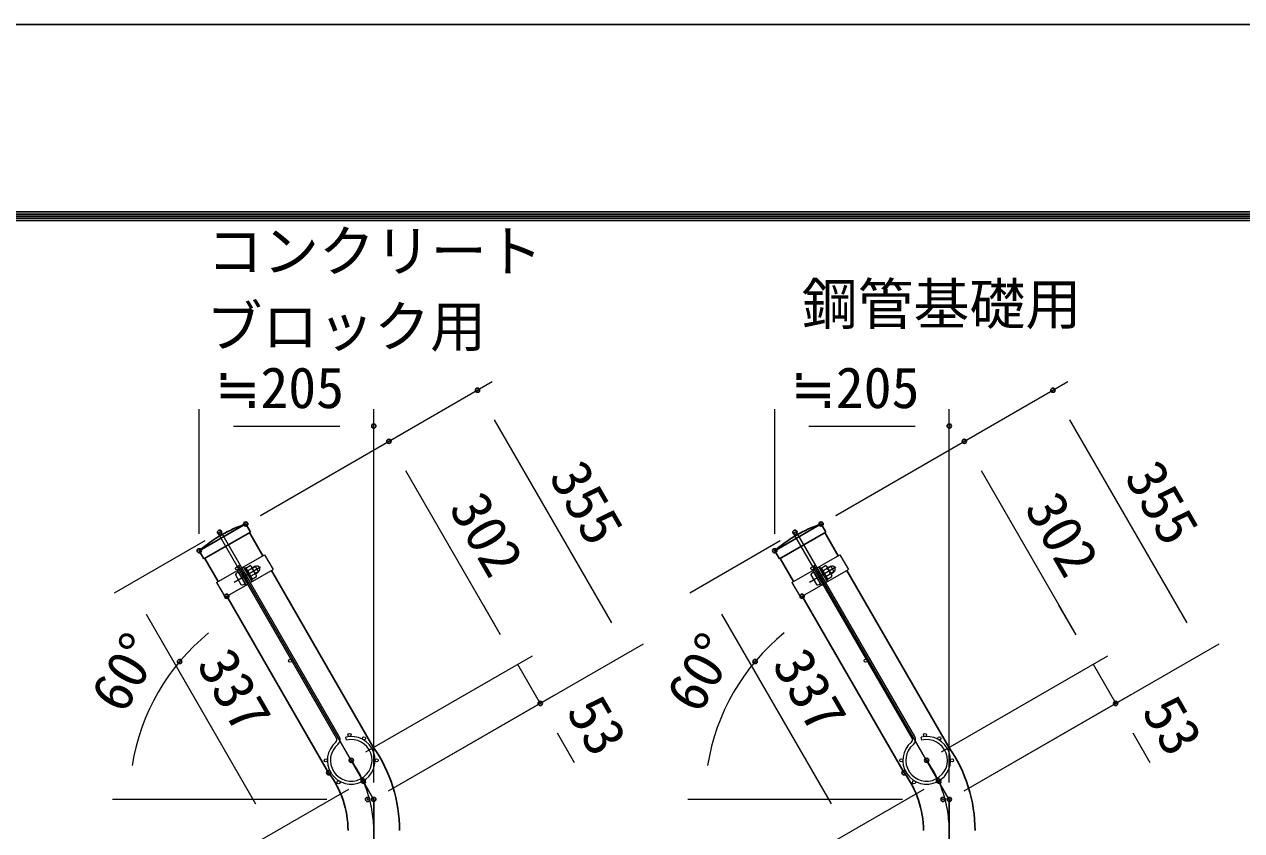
# Model space of a CAD drawing. Units: millimetres, scale not verified. Extents: x -4200 to 4200, y -2970 to 2970.
# Drawn here: x -651 to 777, y 2024 to 2970 of the extents above; entities that cross this region are included whole.
import ezdxf
from ezdxf.enums import TextEntityAlignment as Align

# ---------------------------------------------------------------- set-up
doc = ezdxf.new("R2010")
doc.units = ezdxf.units.MM
doc.header["$LTSCALE"] = 10
doc.header["$PDMODE"] = 32
doc.header["$PDSIZE"] = 5
doc.linetypes.add('USER1', pattern=[50.8, 31.75, -6.35, 6.35, -6.35])
for name, color, linetype, lineweight in [('0-1_D-STR1', 1, 'Continuous', 25), ('0-2_D-BMK', 2, 'USER1', 13), ('0-3_D-STR-DIM', 7, 'Continuous', 13), ('0-5_Defpoints', 8, 'Continuous', 25), ('0-6_D-STR3', 3, 'Continuous', 13), ('0-A_D-STR-TXT', 7, 'Continuous', 13), ('0-B_D-STR2', 7, 'Continuous', 13), ('0-C_CENTER', 2, 'USER1', 25), ('0-E_D-TTL', 7, 'Continuous', 25)]:
    doc.layers.add(name, color=color, linetype=linetype, lineweight=lineweight)
doc.styles.add('ＭＳ ゴシック', font='')
doc.styles.get('ＭＳ ゴシック').set_extended_font_data('MS Gothic')

msp = doc.modelspace()

# ---------------------------------------------------------------- linework, layer by layer
at = {"layer": '0-1_D-STR1'}
for p, q in [((-391.06, 2383.82), (-445.53, 2352.37)), ((-385.56, 2374.29), (-440.03, 2342.84)), ((-391.06, 2383.82), (-385.56, 2374.29)), ((-370.97, 2346.63), (-386.59, 2373.69)), ((283.94, 2383.82), (229.47, 2352.37)), ((289.44, 2374.29), (234.97, 2342.84)), ((283.94, 2383.82), (289.44, 2374.29)), ((304.03, 2346.63), (288.41, 2373.69)), ((-445.53, 2352.37), (-440.03, 2342.84)), ((-438.99, 2343.44), (-423.36, 2316.38)), ((229.47, 2352.37), (234.97, 2342.84)), ((236.01, 2343.44), (251.64, 2316.38)), ((-241.39, 2122.19), (-360.95, 2329.28)), ((433.61, 2122.19), (314.05, 2329.28)), ((-413.35, 2299.03), (-293.78, 2091.94)), ((261.65, 2299.03), (381.22, 2091.94))]:
    msp.add_line(p, q, dxfattribs=at)
for centre, radius, start, end in [((-337.68, 2228.46), 164.27, 108.96219, 131.03781), ((337.32, 2228.46), 164.27, 108.96219, 131.03781), ((-383.03, 2023.75), 172.49, 0.10451, 34.79877), ((291.97, 2023.75), 172.49, 0.10451, 34.79885), ((-384.67, 2023.74), 113.63, 0.16425, 36.88364), ((290.33, 2023.74), 113.63, 0.16425, 36.88376)]:
    msp.add_arc(centre, radius, start, end, dxfattribs=at)
at = {"layer": '0-2_D-BMK'}
for p, q in [((-240.79, 2060.65), (-424.29, 2378.48)), ((434.21, 2060.65), (250.71, 2378.48)), ((-404.66, 2315.63), (-373.7, 2333.5)), ((270.34, 2315.63), (301.3, 2333.5))]:
    msp.add_line(p, q, dxfattribs=at)
for centre, end in [((-383.73, 2023.74), 35.65538), ((291.27, 2023.74), 35.65548)]:
    msp.add_arc(centre, 142.94, 0.12794, end, dxfattribs=at)
at = {"layer": '0-3_D-STR-DIM'}
for p, q in [((-373.74, 2393.82), (-101.85, 2550.79)), ((301.26, 2393.82), (573.15, 2550.79)), ((-445.53, 2372.37), (-445.53, 2518.59)), ((-240.79, 2080.65), (-240.79, 2518.59)), ((229.47, 2372.37), (229.47, 2518.59)), ((434.21, 2080.65), (434.21, 2518.59)), ((38.33, 2267.99), (-99.17, 2506.15)), ((713.33, 2267.99), (575.83, 2506.15)), ((-405.53, 2498.59), (-280.79, 2498.59)), ((-373.74, 2393.82), (-205.77, 2490.79)), ((269.47, 2498.59), (394.21, 2498.59)), ((301.26, 2393.82), (469.23, 2490.79)), ((-92.09, 2253.89), (-203.09, 2446.15)), ((582.91, 2253.89), (471.91, 2446.15)), ((-439.11, 2364.15), (-545.28, 2302.86)), ((235.89, 2364.15), (129.72, 2302.86)), ((-92.09, 2253.89), (-112.09, 2288.53)), ((582.91, 2253.89), (562.91, 2288.53)), ((-507.96, 2278.22), (-379.46, 2055.65)), ((167.04, 2278.22), (295.54, 2055.65)), ((-223.47, 2070.65), (75.65, 2243.35)), ((451.53, 2070.65), (750.65, 2243.35)), ((-249.97, 2116.55), (-54.77, 2229.25)), ((-249.97, 2116.55), (-54.77, 2229.25)), ((425.03, 2116.55), (620.23, 2229.25)), ((425.03, 2116.55), (620.23, 2229.25)), ((-72.09, 2219.25), (-45.59, 2173.35)), ((602.91, 2219.25), (629.41, 2173.35)), ((-223.47, 2070.65), (-28.27, 2183.35)), ((451.53, 2070.65), (646.73, 2183.35)), ((-25.59, 2138.71), (-5.59, 2104.07)), ((649.41, 2138.71), (669.41, 2104.07)), ((-270.61, 2072.3), (-376.78, 2011.01)), ((404.39, 2072.3), (298.22, 2011.01)), ((-295.72, 2060.65), (-547.49, 2060.65)), ((379.28, 2060.65), (127.51, 2060.65))]:
    msp.add_line(p, q, dxfattribs=at)
for centre, end in [((-275.72, 2060.65), 170.88729), ((399.28, 2060.65), 170.88705)]:
    msp.add_arc(centre, 251.76, 129.11271, end, dxfattribs=at)
at = {"layer": '0-5_Defpoints'}
for p in [(-119.17, 2540.79), (555.83, 2540.79), (-240.79, 2498.59), (434.21, 2498.59), (-223.09, 2480.79), (451.91, 2480.79), (-391.06, 2383.82), (283.94, 2383.82), (283.94, 2383.82), (-421.79, 2374.15), (253.21, 2374.15), (-445.53, 2352.37), (229.47, 2352.37), (-413.35, 2299.03), (261.65, 2299.03), (-468.58, 2222.48), (206.42, 2222.48), (-45.59, 2173.35), (629.41, 2173.35), (-267.29, 2106.55), (-267.29, 2106.55), (407.71, 2106.55), (407.71, 2106.55), (-293.78, 2091.94), (-253.29, 2082.3), (381.22, 2091.94), (421.71, 2082.3), (-248.11, 2060.65), (-240.79, 2060.65), (-240.79, 2060.65), (-240.79, 2060.65), (426.89, 2060.65), (434.21, 2060.65), (434.21, 2060.65), (434.21, 2060.65)]:
    msp.add_point(p, dxfattribs=at)
at = {"layer": '0-6_D-STR3'}
for p, q in [((-395.61, 2332.4), (-368.98, 2347.78)), ((-368.98, 2347.78), (-358.98, 2330.46)), ((279.39, 2332.4), (306.02, 2347.78)), ((306.02, 2347.78), (316.02, 2330.46)), ((-425.36, 2315.23), (-398.73, 2330.6)), ((-390.72, 2312.13), (-400.72, 2329.45)), ((-399.72, 2327.72), (-391.72, 2313.86)), ((-388.73, 2313.28), (-398.73, 2330.6)), ((-385.61, 2315.08), (-395.61, 2332.4)), ((-383.62, 2316.23), (-393.62, 2333.55)), ((-384.62, 2317.96), (-392.62, 2331.82)), ((-390.98, 2332.19), (-385.96, 2335.09)), ((-390.98, 2332.19), (-383.48, 2319.2)), ((-389.11, 2328.94), (-384.08, 2331.84)), ((-385.61, 2315.08), (-358.98, 2330.46)), ((-384.49, 2333.95), (-378.72, 2323.95)), ((-383.6, 2332.41), (-379.88, 2334.56)), ((-383.26, 2331.82), (-379.54, 2333.97)), ((-379.94, 2326.06), (-376.22, 2328.22)), ((-375.88, 2327.63), (-379.88, 2334.56)), ((-379.6, 2325.48), (-375.88, 2327.63)), ((249.64, 2315.23), (276.27, 2330.6)), ((284.28, 2312.13), (274.28, 2329.45)), ((275.28, 2327.72), (283.28, 2313.86)), ((286.27, 2313.28), (276.27, 2330.6)), ((289.39, 2315.08), (279.39, 2332.4)), ((291.38, 2316.23), (281.38, 2333.55)), ((290.38, 2317.96), (282.38, 2331.82)), ((284.02, 2332.19), (289.04, 2335.09)), ((284.02, 2332.19), (291.52, 2319.2)), ((285.89, 2328.94), (290.92, 2331.84)), ((289.39, 2315.08), (316.02, 2330.46)), ((290.51, 2333.95), (296.28, 2323.95)), ((291.4, 2332.41), (295.12, 2334.56)), ((291.74, 2331.82), (295.46, 2333.97)), ((295.06, 2326.06), (298.78, 2328.22)), ((299.12, 2327.63), (295.12, 2334.56)), ((295.4, 2325.48), (299.12, 2327.63)), ((-425.36, 2315.23), (-415.36, 2297.91)), ((-415.36, 2297.91), (-388.73, 2313.28)), ((-403.12, 2324.02), (-396.62, 2312.76)), ((-395.73, 2325.41), (-392.61, 2327.21)), ((-395.39, 2324.82), (-392.27, 2326.62)), ((-392.06, 2319.06), (-388.95, 2320.86)), ((-391.73, 2318.48), (-388.61, 2320.28)), ((-385.36, 2322.44), (-380.33, 2325.34)), ((-384.62, 2317.96), (-383.23, 2318.76)), ((-383.48, 2319.2), (-378.46, 2322.1)), ((249.64, 2315.23), (259.64, 2297.91)), ((259.64, 2297.91), (286.27, 2313.28)), ((271.88, 2324.02), (278.38, 2312.76)), ((279.27, 2325.41), (282.39, 2327.21)), ((279.61, 2324.82), (282.73, 2326.62)), ((282.94, 2319.06), (286.05, 2320.86)), ((283.27, 2318.48), (286.39, 2320.28)), ((289.64, 2322.44), (294.67, 2325.34)), ((290.38, 2317.96), (291.77, 2318.76)), ((291.52, 2319.2), (296.54, 2322.1))]:
    msp.add_line(p, q, dxfattribs=at)
for points in [[(-392.62, 2331.82), (-391.23, 2332.62), (-383.23, 2318.76)], [(282.38, 2331.82), (283.77, 2332.62), (291.77, 2318.76)]]:
    msp.add_lwpolyline(points, dxfattribs=at)
for centre, radius, start, end in [((-386.88, 2332.39), 2.85, 348.83491, 71.16509), ((-390.6, 2323.74), 10.39, 8.85295, 51.14705), ((-377.88, 2331.09), 3.4, 300, 120), ((288.12, 2332.39), 2.85, 348.83491, 71.16509), ((284.4, 2323.74), 10.39, 8.85295, 51.14705), ((297.12, 2331.09), 3.4, 300, 120), ((-381.25, 2322.65), 2.85, 348.86505, 71.13495), ((293.75, 2322.65), 2.85, 348.86505, 71.13495)]:
    msp.add_arc(centre, radius, start, end, dxfattribs=at)
for centre, start_param, end_param in [((-398.97, 2326.42), 1.5707963, 3.1415927), ((276.03, 2326.42), 1.5707963, 3.1415927), ((-392.47, 2315.16), 3.1415927, 4.712389), ((282.53, 2315.16), 3.1415927, 4.712389)]:
    msp.add_ellipse(centre, major_axis=(4.16, 2.4), ratio=0.3125, start_param=start_param, end_param=end_param, dxfattribs=at)
at = {"layer": '0-B_D-STR2'}
for p, q in [((-423.35, 2373.25), (-420.23, 2375.05)), ((-423.35, 2373.25), (-420.23, 2375.05)), ((-284.42, 2132.62), (-423.35, 2373.25)), ((-281.3, 2134.42), (-420.23, 2375.05)), ((251.65, 2373.25), (254.77, 2375.05)), ((251.65, 2373.25), (254.77, 2375.05)), ((390.58, 2132.62), (251.65, 2373.25)), ((393.7, 2134.42), (254.77, 2375.05)), ((-272.95, 2130.29), (-273.78, 2133.79)), ((402.05, 2130.29), (401.22, 2133.79))]:
    msp.add_line(p, q, dxfattribs=at)
for centre in [(-401.41, 2331.65), (273.59, 2331.65), (-338.91, 2223.4), (336.09, 2223.4), (-269.31, 2136.28), (-252.39, 2132.36), (405.69, 2136.28), (422.61, 2132.36), (-297.09, 2106.55), (-237.49, 2106.55), (377.91, 2106.55), (437.51, 2106.55), (-282.19, 2080.74), (-252.39, 2080.74), (392.81, 2080.74), (422.61, 2080.74)]:
    msp.add_circle(centre, 1.8, dxfattribs=at)
for centre, radius, start, end in [((-267.29, 2106.55), 28, 129.83934, 103.39579), ((-267.29, 2106.55), 24.4, 129.83934, 103.39579), ((-287.54, 2130.82), 3.6, 309.83934, 30), ((-287.54, 2130.82), 7.2, 309.83934, 30), ((407.71, 2106.55), 28, 129.83934, 103.39579), ((407.71, 2106.55), 24.4, 129.83934, 103.39579), ((387.46, 2130.82), 3.6, 309.83934, 30), ((387.46, 2130.82), 7.2, 309.83934, 30)]:
    msp.add_arc(centre, radius, start, end, dxfattribs=at)
at = {"layer": '0-C_CENTER'}
for p, q in [((-240.79, 2060.65), (-240.79, -369.17)), ((434.21, 2060.65), (434.21, -369.17))]:
    msp.add_line(p, q, dxfattribs=at)
at = {"layer": '0-E_D-TTL', "color": 2}
msp.add_lwpolyline([(-4199.93, 2969.97), (4200.07, 2969.97), (4200.07, -2970.03), (-4199.93, -2970.03)], close=True, dxfattribs=at)
at = {"layer": '0-E_D-TTL'}
for points in [[(-3929.93, 2749.97), (3930.07, 2749.97), (3930.07, -2750.03), (-3929.93, -2750.03)], [(-3927.43, 2747.47), (3927.57, 2747.47), (3927.57, -2747.53), (-3927.43, -2747.53)], [(-3924.93, 2744.97), (3925.07, 2744.97), (3925.07, -2745.03), (-3924.93, -2745.03)], [(-3922.43, 2742.47), (3922.57, 2742.47), (3922.57, -2742.53), (-3922.43, -2742.53)], [(-3919.93, 2739.97), (3920.07, 2739.97), (3920.07, -2740.03), (-3919.93, -2740.03)]]:
    msp.add_lwpolyline(points, close=True, dxfattribs=at)

# ---------------------------------------------------------------- texts
at = {"layer": '0-3_D-STR-DIM', "style": 'ＭＳ ゴシック'}
for p in [(-427.06, 2505.34), (247.94, 2505.34)]:
    msp.add_text('≒205', height=48.09, dxfattribs=at).set_placement(p, align=Align.BOTTOM_LEFT)
for s, rotation, p in [('355', 300, (-48.69, 2432.21)), ('355', 300, (626.31, 2432.21)), ('302', 300, (-165.92, 2395.27)), ('302', 300, (509.08, 2395.27)), ('60°', 60, (-521.62, 2151.76)), ('60°', 60, (153.38, 2151.76)), ('337', 300, (-461.86, 2211.85)), ('337', 300, (213.14, 2211.85)), ('53', 300, (-28.33, 2156.95)), ('53', 300, (646.67, 2156.95))]:
    msp.add_text(s, height=48.09, rotation=rotation, dxfattribs=at).set_placement(p, align=Align.BOTTOM_LEFT)
at = {"layer": '0-A_D-STR-TXT', "style": 'ＭＳ ゴシック'}
for s, p in [('コンクリート', (-436.37, 2665.6)), ('鋼管基礎用', (261.15, 2603.42)), ('ブロック用', (-437.12, 2577.21))]:
    msp.add_text(s, height=48.09, dxfattribs=at).set_placement(p, align=Align.BOTTOM_LEFT)

doc.saveas('drawing.dxf')
